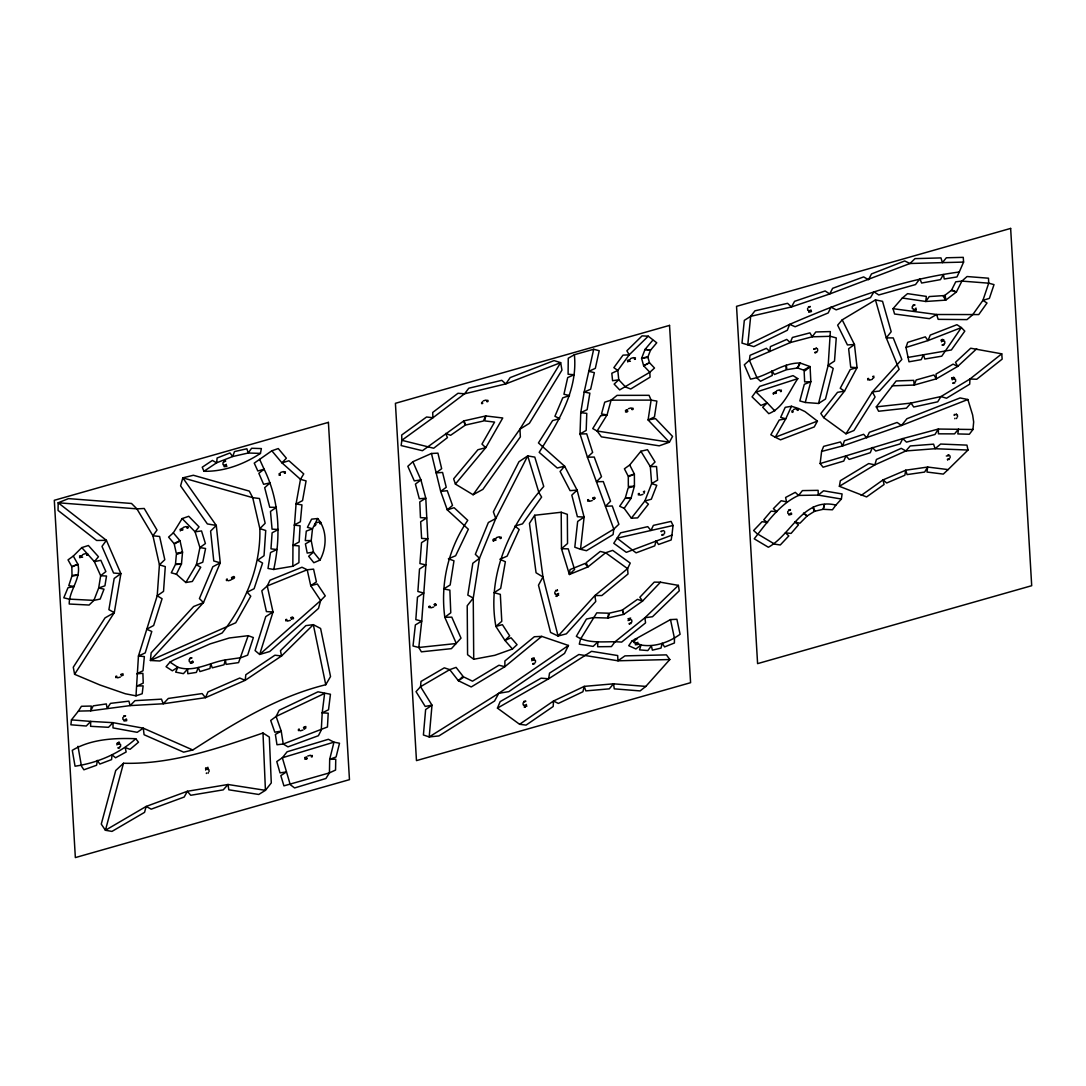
<?xml version="1.0" encoding="UTF-8"?>
<svg xmlns="http://www.w3.org/2000/svg" width="1086" height="1086" viewBox="0 0 1086 1086"><rect width="100%" height="100%" fill="white"/><g stroke="black" fill="none" stroke-linecap="round" stroke-linejoin="round"><path stroke-width="1.5" d="M273.726 569.471L292.826 566.24L292.962 545.348L296.057 503.985L300.483 479.333L303.741 473.917L288.93 460.749L281.966 462.867L271.826 450.799L254.246 463.125L257.83 470.998L264.102 469.193C279.441 500.184 281.084 536.077 273.726 569.471L267.998 568.453L270.536 552.516L276.916 549.557L270.971 548.837L272.111 532.805L278.342 529.506L272.057 529.126L270.482 511.425L276.373 507.379L269.735 507.257L264.685 487.682L270.047 482.917L263.599 484.288L258.848 473.306L264.102 469.193L259.622 459.351M574.372 354.715C578.078 391.15 557.485 422.902 539.185 452.346L557.267 468.012L564.611 466.165L577.1 490.112L584.105 517.085L580.521 549.285L586.467 550.711L613.088 534.57L613.794 529.113L587.431 457.206L580.019 433.979L580.752 412.666L584.173 392.046L593.689 349.271L599.214 350.737L595.332 368.358L588.843 371.303L594.368 372.661L590.635 389.25L584.173 392.046L589.874 393.159L587.146 409.666L580.752 412.666L586.779 413.386L586.196 430.436L580.019 433.979L586.712 433.83L592.644 452.4L587.431 457.206L594.246 457.057L601.481 476.686L596.472 481.736L603.287 481.587L610.522 501.216L605.513 506.266L612.26 505.967L618.884 524.253L613.794 529.113L580.521 549.285L574.806 547.208L577.671 521.443L584.105 517.085L577.399 516.705L571.806 495.135L577.1 490.112L570.082 490.641L560.091 471.487L564.611 466.165L538.452 442.925L552.611 420.567L559.697 418.639L554.919 416.277L562.752 397.843L569.485 395.603L563.946 394.232L567.707 377.548L574.182 374.738L568.1 374.249L568.25 358.231L574.372 354.715L593.689 349.271M117.967 742.946L118.985 741.982L119.514 742.729M118.048 744.277L119.066 743.326L119.582 744.073M532.914 660.207L533.918 659.256L534.448 660.003M558.611 593.39L558.19 594.409L557.403 593.961M629.256 620.052L630.26 619.088L630.79 619.835M122.066 674.759C125.514 674.827 120.044 676.782 122.922 673.605M315.727 524.864C312.361 524.809 317.736 522.542 314.859 525.95M595.169 498.27C593.648 495.583 594.68 499.166 594.313 499.288M628.536 360.946C625.156 360.851 630.545 358.638 627.762 361.977M972.961 429.499L973.667 421.952L972.635 414.974L967.857 399.512L960.092 397.938L906.946 418.721L901.421 425.495L842.668 445.912L821.613 451.437L820.134 463.546L823.093 467.211L843.768 461.061L845.98 455.862L902.792 438.581L938.372 429.038L972.961 429.499L969.364 434.237L957.825 433.925L958.531 429.092L954.54 433.884L938.413 433.83L938.372 429.038L934.951 434.495L906.484 442.138L902.792 438.581L900.077 443.916L875.75 451.029L872.384 447.473L870.28 452.699L849.157 459.405L845.98 455.862L820.134 463.546M71.445 719.869L70.889 724.796L86.269 726.018L90.681 721.403L113.053 722.665L143.298 728.177L192.765 749.978C234.318 723.249 277.269 696.615 325.759 684.737L330.538 676.551L320.601 628.482L313.325 624.654L305.858 625.631L280.446 650.69L281.546 655.971L245.178 680.338L205.471 697.674L163.239 703.769L130.13 705.601L90.722 710.814L78.409 711.099L71.445 719.869L90.681 721.403L90.586 726.317L108.491 727.308L113.053 722.665L112.998 727.905L137.189 732.317L143.298 728.177L144.085 734.733L183.67 752.164L192.765 749.978M671.935 535.126L673.048 525.502L671.067 521.402L653.392 525.38L650.948 530.47L617.065 538.181L613.78 543.285L626.337 552.34L671.935 535.126L671.189 539.959L658.537 544.48L656.107 540.76L654.763 545.864L636.07 552.855L617.065 538.181L620.649 532.819L647.772 526.656L650.948 530.47L673.048 525.502M135.994 695.841L138.451 656.012L157.212 595.766L159.425 564.815L152.936 535.792L136.917 508.859L131.501 503.47L68.513 498.61L58.169 502.777L58.047 510.434L96.627 540.461L106.401 540.326L120.885 573.625L114.288 612.64L74.608 674.311L99.898 684.967L125.352 693.764L135.994 695.841L142.185 693.737L143.135 685.863L137.175 685.985L143.23 683.108L142.89 673.347L136.741 673.782L142.999 670.795L144.37 656.582L138.451 656.012L145.198 652.93L151.782 631.482L146.691 629.201L153.655 625.495L162.072 598.739L157.212 595.766L163.524 591.381L165.289 566.62L159.425 564.815L164.8 559.697L159.615 536.47L152.936 535.792L157.022 530.036L144.207 508.479L136.917 508.859L58.169 502.777L106.401 540.326L101.989 546.394L113.582 573.041L120.885 573.625L114.179 578.458L108.899 609.667L114.288 612.64L105.03 617.893L73.278 667.225L74.608 674.311M841.392 499.031L842.084 493.94L823.568 490.791L818.247 495.107L798.617 495.42C779.449 504.121 766.852 522.882 754.213 538.805L768.372 547.249C791.558 534.475 803.178 497.184 835.908 505.071L841.392 499.031L818.247 495.107L818.125 490.343L802.418 490.6L798.617 495.42L795.278 492.352L785.612 497.456L786.522 501.813L781.187 500.741L773.395 508.642L776.775 511.696L771.101 511.139L763.743 519.814L767.585 522.542L762.073 521.674L753.63 530.511L757.023 533.606L774.725 544.167L780.277 544.968L788.83 535.9L785.422 532.819L791.056 533.43L798.509 524.809L794.721 522.04L799.961 523.221L806.966 516.121L803.477 513.162L807.21 515.904L814.907 511.044L813.102 507.094L814.079 511.397L823.147 509.293L824.45 504.461L823.269 509.293L832.433 509.796L835.908 505.071M839.383 486.311L840.32 480.718L868.705 463.559L874.868 464.849L905.887 450.948L935.1 448.708L968.006 450.038L966.947 445.124L940.625 444.052L935.1 448.708L933.58 444.16L910.217 445.952L905.887 450.948L901.231 448.342L876.416 459.473L874.868 464.849L839.383 486.311L866.587 496.926L884.058 484.505L883.04 479.903L905.751 470.197L927.675 467.048L948.092 469.6L968.006 450.038M260.436 453.391L261.387 448.572L251.613 448.26L248.219 453.011L232.716 456.514L216.63 462.799L203.937 471.27L202.24 467.211L212.394 460.437L216.63 462.799L217.119 457.993L229.974 452.957L232.716 456.514L234.481 451.572L246.889 448.776L248.219 453.011L260.436 453.391C243.834 464.333 223.947 471.745 203.937 471.27M644.107 493.37L644.595 491.184L643.387 491.754M818.559 403.463L828.197 365.208L830.342 331.569L815.79 331.963L812.206 336.796L790.282 342.565L749.394 360.267L744.317 364.801L750.521 379.109C767.68 376.231 781.906 362.792 800.11 362.995L810.075 366.579L810.835 381.702L805.242 402.472L799.839 400.938L804.305 384.322L810.835 381.702L804.658 381.892L804.061 369.797L810.075 366.579L805.215 370.693L797.233 367.828L800.11 362.995L797.979 367.896L786.902 369.661L786.278 365.195L785.992 369.919L774.44 374.494L771.847 370.896L772.268 375.457L760.512 381.267L757.159 378.145L749.394 360.267L750.046 355.326L766.39 348.334L769.825 351.525L770.395 346.61L786.753 339.429L790.282 342.565L792.386 337.474L809.925 332.859L812.206 336.796L830.396 336.307L836.261 337.922L834.51 361.054L828.197 365.208L833.206 368.425L825.496 399.024L818.559 403.463L805.242 402.472M123.492 763.254L105.423 830.274L111.98 831.401L144.574 812.342L146.148 806.436L187.362 791.273L228.006 784.499L265.432 790.337L271.283 782.925L269.328 737.055L262.988 733.009C217.974 748.363 171.71 764.558 123.492 763.254L115.727 770.503L101.269 824.111L105.423 830.274L146.148 806.436L151.212 809.165L184.186 797.043L187.362 791.273L190.729 795.278L223.241 789.861L228.006 784.499L228.807 789.807L258.753 794.463L265.432 790.337L262.988 733.009M292.623 616.929L292.107 618.667L293.627 618.233M248.192 635.69L238.581 662.609L226.092 664.374L225.413 659.894L241.038 657.668L247.649 655.143L253.364 637.563L248.192 635.69L229.295 637.984L210.019 643.917L173.746 659.989L169.959 662.121L166.049 666.709L172.348 670.809L177.846 667.252C194.055 672.682 209.639 662.46 225.413 659.894L224.015 664.795L212.286 667.836L210.752 663.709L209.951 668.501L199.96 671.569L198.263 667.537L196.376 672.41L187.81 673.714L187.552 669.18L183.425 673.659L175.647 672.112L177.846 667.252L169.959 662.121M80.785 557.417L79.577 557.647L80.703 555.706L79.482 556.046M182.977 529.819L181.769 530.144L182.882 528.149L181.661 528.502M231.467 577.48L232.689 577.223L231.562 579.164L232.784 578.811M306.048 758.924L304.827 759.155L305.953 757.213L304.732 757.566M496.017 540.136L494.809 540.366L495.935 538.425L494.714 538.778M776.341 393.213L775.132 393.417L776.259 391.503L775.037 391.856M905.982 347.452L928.014 340.57L930.254 335.085L956.929 324.7L961.368 327.592L941.766 356.181L924.824 359.018L923.399 354.701L921.254 359.642L908.982 361.801L905.982 347.452L907.692 342.361L925.326 336.85L928.014 340.57L961.368 327.592L964.802 331.121L951.363 349.964L908.059 357.416M557.417 594.218L556.317 594.924L555.869 594.164M821.613 451.437L823.622 446.373L840.469 441.948L842.668 445.912L844.392 440.767L863.642 434.291L866.737 437.821L869.37 432.309L897.117 422.454L901.421 425.495L967.857 399.512M497.442 708.113L500.157 701.624L541.113 678.166L548.647 678.777L591.544 651.328L617.676 655.55L617.975 660.79L669.818 659.528L666.424 654.872L624.952 655.876L617.975 660.79L578.865 654.505L549.53 673.13L548.647 678.777L497.442 708.113L519.61 724.294L526.072 725.109L553.195 706.484L553.507 701.013L584.227 686.379L613.536 683.827L645.817 686.406L669.818 659.528M959.277 272.002L963.581 262.093L963.255 257.355L946.34 257.776L942.444 262.622L909.987 263.504L829.69 293.98L791.463 306.958L750.684 316.338L744.317 320.37L741.982 343.122L753.806 346.61L787.323 330.266L789.685 324.361C844.066 300.944 900.28 279.821 959.277 272.002L956.956 276.944L944.263 278.993L943.422 274.554L940.462 279.645L921.62 283.025L919.856 278.79L915.525 284.559L878.778 294.971L873.931 291.808L870.483 297.618L836.166 309.863L831.021 307.107L828.211 312.931L795.142 326.737L789.685 324.361L747.779 344.791L750.684 316.338L754.946 310.827L787.567 303.32L791.463 306.958L794.572 301.338L825.156 290.953L829.69 293.98L832.636 288.319L863.655 276.903L868.474 279.726L871.501 273.93L904.706 260.952L909.987 263.504L914.996 258.631L940.965 257.911L942.444 262.622L963.581 262.093M791.49 406.273L785.775 418.816L775.241 437.237L770.829 434.753L779.259 420.01L785.775 418.816L780.658 417.377L785.219 407.331L791.49 406.273L798.59 408.54L804.943 411.553L817.419 421.11L814.242 426.934L780.508 439.83L775.241 437.237L817.419 421.11M568.44 645.464L564.544 653.392L508.805 691.646L498.773 693.289L429.201 736.932L423.404 734.991L425.631 709.565L431.997 705.167L420.553 686.678L420.988 681.451L444.323 667.836L449.726 669.641L458.373 680.718L471.229 686.949L504.895 666.668L541.751 636.382L568.44 645.464L498.773 693.289L494.564 701.013L438.907 735.928L429.201 736.932L431.997 705.167L425.196 706.429L416.033 691.633L420.553 686.678L449.726 669.641L456.079 667.388L462.989 676.252L458.373 680.718L463.939 677.04L472.491 681.18L498.936 665.256L504.895 666.668L504.881 660.98L534.353 636.735L541.751 636.382M224.883 460.98L224.164 461.93M124.781 715.742L124.008 716.692M118.7 748.01L119.501 747.059M191.095 657.817L190.294 658.768M556.426 590.893L557.227 589.942M533.891 663.274L533.172 664.225M525 701.122L524.226 702.072M663.03 534.326L662.229 535.276M809.532 306.551L808.785 307.501M914.14 304.881L913.34 305.831M942.892 345.131L943.693 344.181M954.037 382.476L953.264 383.426M948.512 458.944L947.766 459.894M176.38 574.195L181.471 563.96L182.543 552.163L180.032 540.774L173.326 532.859L182.149 518.579L188.706 516.298L199.05 526.873L195.086 531.801L199.919 547.575L196.39 564.747L185.855 582.517L176.38 574.195L171.276 572.824L175.348 564.625L181.471 563.96L175.498 564.001L176.353 554.566L182.543 552.163L176.271 553.236L174.262 544.127L180.032 540.774L173.95 543.434L168.588 537.108L173.326 532.859M319.949 560.132L313.474 552.082L307.202 553.073L305.41 543.896L311.22 540.597L305.275 540.57L306.293 531.108L312.496 528.76L311.22 540.597L313.474 552.082L308.655 556.276L313.84 562.724L319.949 560.132C326.94 547.548 327.361 529.954 317.709 518.524L311.601 519.149L307.433 527.334L312.496 528.76L317.709 518.524M797.803 378.647L756.155 392.1L767.218 402.852L760.906 405.445L752.055 396.852L759.738 386.385L793.065 375.62L797.803 378.647C789.427 390.851 783.617 407.834 768.779 413.671L762.684 407.236L767.218 402.852L774.834 410.902M78.409 711.099L81.423 706.28L91.278 706.049L90.722 710.814L93.206 705.859L106.333 703.932L107.12 708.384L110.487 703.375L128.895 701.149L130.13 705.601L135.003 700.646L161.488 699.167L163.239 703.769L168.33 698.447L202.132 693.574L205.471 697.674L207.983 691.918L239.734 678.044L245.178 680.338L245.83 674.705L274.921 655.211L281.546 655.971L313.325 624.654L325.759 684.737M845.98 433.816L872.397 391.924L901.828 359.452L893.249 337.909L886.285 337.882L875.465 299.912L842.207 319.841L837.645 325.189L847.433 344.927L854.451 344.52L857.058 367.665L844.528 391.109L823.663 417.608L845.98 433.816L853.949 430.504L875.085 396.987L872.397 391.924L879.443 391.055L899.14 369.349L886.285 337.882L891.185 331.705L882.538 301.324L875.465 299.912M534.692 515.266L529.452 523.398L536.063 572.77L542.959 576.965L558.095 636.029L566.363 633.817L595.766 601.454L594.87 595.576L627.572 568.643L630.233 563.091L612.68 550.371L605.649 552.76L587.988 566.892L569.403 574.494L561.476 548.715L561.204 512.253L534.692 515.266L542.959 576.965L538.48 585.191L550.588 632.446L558.095 636.029L594.87 595.576L601.848 595.535L628.007 574.005L627.572 568.643L605.649 552.76L600.259 551.43L586.141 562.738L587.988 566.892L584.879 563.525L570.001 569.607L569.403 574.494L574.575 569.471L568.222 548.851L561.476 548.715L567.544 543.502L567.326 514.343L561.204 512.253M624.178 508.343L631.02 498.338L634.428 486.202L634.387 474.053L629.717 464.984L640.889 451.247L647.5 449.685L655.048 461.984L650.324 466.613L651.641 483.609L644.84 501.026L631.36 518.185L624.178 508.343L619.672 506.266L625.142 498.27L631.02 498.338L625.414 497.632L628.142 487.926L634.428 486.202L628.332 486.542L628.292 476.808L634.387 474.053L628.142 476.048L624.409 468.799L629.717 464.984M632.038 640.944L628.74 645.695L635.921 648.966L641.011 645.016C654.709 647.419 669.071 642.288 680.094 634.278L676.904 619.278L670.483 619.59L632.038 640.944L641.011 645.016L639.545 649.876L647.826 650.568L651.369 645.885L652.374 650.175L661.021 648.07L662.161 643.251L664.578 646.917L674.406 642.993L674.46 638.351L670.483 619.59M473.089 494.754L519.936 429.174L560.661 362.656L554.077 360.593L510.189 377.589L505.791 383.901L464.577 393.784L457.98 393.281L432.69 412.463L432.947 417.743L401.847 440.292L401.141 445.559L422.427 450.704L463.831 420.893L485.754 415.952L502.75 417.988L485.727 447.704L455.401 484.071L473.089 494.754L482.89 489.365L520.37 436.911L519.936 429.174L529.384 423.323L561.951 370.109L560.661 362.656L505.791 383.901L501.773 380.331L468.799 388.231L464.577 393.784L432.947 417.743L426.567 416.997L401.684 435.024L401.847 440.292L433.681 448.233L447.446 437.604L445.667 433.436L450.581 435.31L465.107 425.278L463.831 420.893L465.799 424.993L483.338 421.042L485.754 415.952L484.723 420.906L494.578 422.087L481.967 444.079L485.727 447.704L477.908 449.74L453.636 478.845L455.401 484.071M876.293 406.87L911.005 403.069L913.72 407.019L937.707 401.806L940.992 396.553L946.503 398.236L969.689 384.2L969.974 379.014L976.735 379.258L1002.161 359.127L1001.754 353.832L969.974 379.014L940.992 396.553L911.005 403.069L906.389 408.2L878.615 411.241L876.293 406.87L896.154 380.969L913.733 380.358L914.222 385.055L892.258 385.829M652.74 340.271L645.03 349.42L641.595 358.339L643.631 365.724L649.822 372.267L650.066 377.168L630.722 389.005L625.645 387.064L618.762 379.774L617.798 370.448L629.215 354.823L648.247 336.185L656.745 342.796L650.582 350.126L645.03 349.42L650.5 350.221L647.745 357.362L641.595 358.339L647.785 356.71L649.414 362.615L643.631 365.724L649.55 362.792L654.505 368.032L649.822 372.267L619.658 389.915L614.147 384.091L618.762 379.774L612.585 380.724L611.812 373.258L617.798 370.448L613.861 367.652L622.997 355.149L629.215 354.823L626.866 350.792L642.084 335.873L648.247 336.185M86.581 554.131L86.88 553.941A2.484 1.643 -26.4 0 1 87.708 553.819M87.667 555L87.45 555.15A1.697 1.127 -26.4 0 1 86.717 555.245M186.928 527.09L187.226 526.914A2.484 1.643 -26.4 0 1 188.054 526.791M188.014 527.972L187.742 528.135A1.697 1.127 -26.4 0 1 187.064 528.203M284.274 472.152L284.559 471.962A2.484 1.643 -26.4 0 1 285.401 471.84M285.374 472.994L285.116 473.17A1.697 1.127 -26.4 0 1 284.41 473.265M115.754 676.415L116.039 676.239A1.697 1.127 -26.4 0 1 116.731 676.157M116.84 677.284L116.65 677.42A2.484 1.643 -26.4 0 1 115.727 677.583M226.404 579.367L226.689 579.177A1.697 1.127 -26.4 0 1 227.381 579.096M227.49 580.236L227.273 580.386A2.484 1.643 -26.4 0 1 226.377 580.521M319.718 522.624L320.003 522.434A2.484 1.643 -26.4 0 1 320.845 522.312M320.804 523.493L320.614 523.628A1.697 1.127 -26.4 0 1 319.841 523.737M285.754 619.672L286.052 619.482A1.697 1.127 -26.4 0 1 286.731 619.4M286.867 620.513L286.677 620.663A2.484 1.643 -26.4 0 1 285.727 620.825M486.813 400.625L487.098 400.449A2.484 1.643 -26.4 0 1 487.94 400.327M487.858 401.535L487.763 401.603A1.697 1.127 -26.4 0 1 486.949 401.739M298.392 729.412L298.677 729.222A1.697 1.127 -26.4 0 1 299.369 729.154M299.437 730.321L299.234 730.444A2.484 1.643 -26.4 0 1 298.365 730.566M634.346 358.19L634.631 358A2.484 1.643 -26.4 0 1 635.473 357.878M635.432 359.059L635.215 359.195A1.697 1.127 -26.4 0 1 634.468 359.303M428.984 606.422L429.282 606.246A1.697 1.127 -26.4 0 1 429.961 606.164M430.07 607.291L429.88 607.427A2.484 1.643 -26.4 0 1 428.956 607.59M311.234 755.815L311.519 755.625A2.484 1.643 -26.4 0 1 312.361 755.503M499.981 537.366L500.279 537.19A2.484 1.643 -26.4 0 1 501.108 537.068M312.32 756.684L312.13 756.82A1.697 1.127 -26.4 0 1 311.356 756.928M501.026 538.276L500.822 538.398A1.697 1.127 -26.4 0 1 500.117 538.48M631.862 408.499L632.147 408.309A2.484 1.643 -26.4 0 1 632.989 408.187M632.948 409.368L632.676 409.531A1.697 1.127 -26.4 0 1 631.984 409.612M587.635 499.927L587.92 499.736A1.697 1.127 -26.4 0 1 588.612 499.655M588.734 500.768L588.558 500.917A2.484 1.643 -26.4 0 1 587.607 501.08M638.337 493.75L638.622 493.56A1.697 1.127 -26.4 0 1 639.315 493.478M639.382 494.659L639.26 494.741A2.484 1.643 -26.4 0 1 638.31 494.904M780.305 390.458L780.603 390.268A2.484 1.643 -26.4 0 1 781.445 390.145M781.363 391.367L781.16 391.476A1.697 1.127 -26.4 0 1 780.44 391.571M797.11 409.205L797.395 409.028A2.484 1.643 -26.4 0 1 798.237 408.906M798.156 410.114L797.952 410.236A1.697 1.127 -26.4 0 1 797.233 410.318M867.66 378.715L867.945 378.539A1.697 1.127 -26.4 0 1 868.637 378.457M868.746 379.598L868.528 379.733A2.484 1.643 -26.4 0 1 867.633 379.883M893.018 308.682L936.607 314.506L938.182 319.338L966.988 319.61L972.608 314.845L982.925 300.374L989.387 298.378L994.016 284.613L988.708 283.174L961.897 281.098L955.734 281.817L951.336 290.546L956.399 292.012L951.879 289.962L943.367 296.451L945.757 300.13L945.227 295.501L929.249 296.559L925.774 301.474L945.757 300.13L956.399 292.012L961.897 281.098L967.042 276.536L988.491 278.206L988.708 283.174L982.925 300.374L987.011 303.008L978.757 314.573L936.607 314.506L929.44 318.66L894.579 314.003L893.018 308.682L902.33 298.026L907.557 293.641L926.317 296.397L925.774 301.474L902.33 298.026M120.817 674.65L121.401 674.039L121.523 676.049M290.831 617.893L291.401 617.282L291.523 619.291M303.456 727.647L304.039 727.023L304.161 729.032M434.061 604.658L434.631 604.047L434.753 606.056M627.898 411.119L627.314 411.73L627.192 409.721M307.27 758.435L306.686 759.046L306.564 757.037M592.698 498.148L593.282 497.537L593.404 499.546M660.492 582.205L642.545 601.074L623.785 614.35L607.861 618.029L593.132 617.581L586.44 619.047L576.34 636.315C589.576 644.826 606.694 640.659 621.654 642.111L645.559 622.889L644.921 617.758L678.383 585.381L679.266 590.825L652.496 616.726L644.921 617.758L615.029 641.785L611.432 646.591L597.653 646.74L597.816 641.962L593.119 646.401L579.286 644.161L580.508 639.165L596.771 612.843L608.554 613.196L607.861 618.029L609.626 613.088L622.359 610.142L623.785 614.35L622.468 609.952L637.482 599.336L642.545 601.074L639.871 597.219L654.234 582.123L660.492 582.205L678.383 585.381M73.305 556.059L81.789 547.602L88.4 545.498L98.459 556.724L94.36 561.652L100.659 575.743L98.677 588.001L93.898 600.382L89.106 605.038L69.219 604.02C69.015 590.377 81.409 578.648 77.92 564.299L73.305 556.059L68.038 559.874L71.73 566.471L77.92 564.299L71.839 566.96L72.015 575.376L78.124 574.833L71.852 576.299L68.771 585.625L74.269 586.494L67.984 587.73L63.789 597.816L69.029 599.105L93.898 600.382L100.183 599.051L104.012 589.155L98.677 588.001L104.935 585.816L106.509 576.014L100.659 575.743L105.871 571.562L100.835 560.295L94.36 561.652L81.789 547.602M512.429 649.021L517.058 644.677L511.058 637.781L504.936 640.414L495.881 626.418C486.569 574.603 510.135 524.633 543.747 486.46L534.801 457.125L527.715 455.903L518.932 461.767L493.383 511.859L495.773 518.524L479.483 558.299L473.252 598.074L473.727 659.27L494.809 655.306L512.429 649.021L504.936 640.414L509.66 635.853L502.411 624.667L495.881 626.418L501.786 621.328L500.32 594.354L494.049 592.712L500.673 588.463L505.37 561.72L499.913 559.29L507.121 556.141L519.176 529.534L514.981 526.031L522.488 523.859L541.615 497.089L538.9 492.569L527.715 455.903L495.773 518.524L488.374 522.488L475.342 554.308L479.483 558.299L472.817 563.254L467.822 595.087L473.252 598.074L467.211 605.757L467.577 654.709L473.727 659.27M948.092 469.6L943.3 474.093L926.969 472.043L927.675 467.048L924.607 472.071L907.054 474.596L905.751 470.197L904.869 475.234L886.705 482.998L883.04 479.903L861.198 495.42M976.694 348.782L957.716 366.403L936.376 378.81L914.222 385.055L916.19 379.964L933.919 374.969L936.376 378.81L936.037 374.046L953.114 364.122L957.716 366.403L955.504 362.317L970.694 348.226L1001.754 353.832M412.87 461.713L407.834 466.301L414.282 480.867L420.934 479.931L425.793 498.243L427.83 538.765L421.721 621.151L418.802 647.473L421.382 651.831L451.396 648.654L461.007 638.134L451.79 617.16L444.798 617.296C440.264 583.209 448.274 548.729 467.754 520.357L454.124 507.705L447.256 509.836L440.685 491.415L431.454 453.486L412.87 461.713L420.934 479.931L415.422 484.098L419.305 498.745L425.793 498.243L419.78 501.895L420.458 517.655L426.635 517.954L420.662 521.755L421.612 538.412L427.83 538.765L421.531 542.647L419.915 563.566L425.807 564.924L419.508 569.01L417.879 591.503L423.757 593.037L417.472 597.137L415.829 619.617L421.721 621.151L415.354 624.925L413.019 645.994L418.802 647.473L456.324 643.509L444.798 617.296L450.771 612.789L449.862 590.119L443.645 588.951L450.174 584.96L453.975 560.81L448.409 558.774L455.645 555.747L468.351 529.249L447.256 509.836L452.523 505.424L447.269 490.696L440.685 491.415L446.237 487.275L442.572 472.451L436.11 472.885L441.663 468.677L437.93 453.147L431.454 453.486M135.777 738.724C119.27 753.793 96.803 763.037 75.043 766.2L72.287 750.331C90.776 739.104 114.383 737.883 135.777 738.724L138.506 742.213L130.076 749.326L125.229 747.616L126.152 751.987L115.564 757.77L112.007 754.838L111.559 759.603L99.831 764.055L97.333 760.404L96.613 765.236L83.893 769.798L81.45 766.105L77.988 746.272M645.817 686.406L640.102 690.913L614.269 688.85L613.536 683.827L609.273 688.85L585.843 690.886L584.227 686.379L582.924 691.741L558.34 703.443L553.507 701.013L519.61 724.294M482.455 401.766C479.483 405.377 485.103 402.689 481.587 402.92M292.826 566.24L298.935 562.643L299.057 545.919L292.962 545.348L299.166 541.968L300.075 525.773L294.089 525.095L300.374 521.769L301.949 504.895L296.057 503.985L302.546 500.632L306.076 480.908L300.483 479.333L281.966 462.867L286.365 458.211L278.26 448.559L271.826 450.799M180.249 530.945C183.195 527.782 177.737 529.696 181.118 529.792M233.395 578.634C234.929 578.417 234.847 575.906 233.273 576.625M279.984 474.406L279.116 475.206L280.337 475.206M626.35 411.105L625.482 411.906L626.703 411.906M279.591 474.528L279.075 473.781L280.215 473.197M625.943 411.214L625.441 410.481L626.581 409.897M226.512 465.568L226.865 466.383L224.096 466.709M630.857 358.394L633.6 357.62M483.324 400.843L486.066 400.069M630.287 359.235C628.903 359.439 628.509 361.95 630.409 361.244M808.758 312.279L811.5 311.506L810.862 311.22M280.785 472.356L283.527 471.582M83.106 554.335L85.835 553.561M82.536 555.177C81.138 555.326 80.758 557.878 82.645 557.199M183.439 527.307L186.181 526.534M628.373 408.716L631.115 407.929M942.431 339.294L940.978 340.325L943.693 339.619M776.829 390.661L779.572 389.888M316.23 522.841L318.972 522.054M873.918 376.163L872.696 376.503L873.999 377.507L872.818 378.512M869.506 380.141L872.248 379.353M793.622 409.422L796.364 408.635M228.25 580.779L230.992 580.005M589.481 501.338L592.223 500.565M640.183 495.162L642.926 494.388M496.492 537.584L499.234 536.796M287.6 621.083L290.342 620.31M117.6 677.84L120.342 677.053M190.24 662.216L192.982 661.428L192.344 661.157M663.546 530.606L660.804 531.38L661.442 531.665M947.807 455.238L949.015 454.885M430.83 607.848L433.572 607.06M788.83 514.14L791.572 513.366L790.934 513.094M788.884 515.035L791.626 514.262L790.988 513.977M555.991 596.295L557.213 595.942M123.926 720.127L126.668 719.353L126.03 719.081M126.383 719.882L126.75 720.683L123.98 721.023M630.681 618.056L627.939 618.83L628.577 619.101M305.872 726.507L304.65 726.846L305.953 727.851L304.772 728.855M300.238 730.837L302.98 730.05M637.645 643.659L638.011 644.46L635.242 644.799M307.745 756.019L310.487 755.245M524.239 707.19L525.461 706.85M788.952 510.705L790.16 509.47M630.708 622.835L629.432 624.07M636.477 638.785L635.215 640.021M185.855 582.517L192.331 581.472L200.747 567.245L196.39 564.747L202.77 562.236L205.58 548.498L199.919 547.575L205.403 543.557L201.534 530.945L195.086 531.801L182.149 518.579M816.509 351.66L815.247 352.896M946.3 455.998L948.458 455.849L948.39 454.722M558.72 595.169L556.561 595.332L556.629 596.445M526.968 706.076L524.809 706.239L524.864 707.353M810.93 309.849L810.835 310.786L808.649 310.487L808.703 311.383M941.494 341.832L941.603 340.895L943.775 341.18L943.72 340.298M952.259 379.842L952.408 378.905L954.58 379.19L954.526 378.308M954.146 415.395L954.295 414.445L956.467 414.743L956.413 413.847M226.282 464.279L226.173 465.215L223.987 464.93L224.042 465.813M526.398 704.42L526.248 705.371L524.117 705.072L524.171 705.968M205.58 768.766L205.729 767.829L207.915 768.114L207.86 767.218M205.661 770.11L205.811 769.173L207.996 769.458L207.942 768.562M631.36 518.185L637.631 517.9L648.423 504.175L644.84 501.026L651.328 499.221L656.772 485.279L651.641 483.609L657.6 480.121L656.541 466.518L650.324 466.613L640.889 451.247M634.509 358.584L635.296 358.638M867.809 379.123L868.61 379.163M780.467 390.851L781.255 390.906M797.273 409.612L798.061 409.653M632.011 408.906L632.812 408.947M486.976 401.033L487.763 401.073M284.437 472.546L285.224 472.6M638.487 494.144L639.287 494.198M587.784 500.32L588.571 500.375M319.868 523.031L320.655 523.072M500.144 537.774L500.931 537.814M187.091 527.497L187.878 527.538M86.744 554.525L87.532 554.579M226.567 579.761L227.354 579.815M429.146 606.83L429.934 606.87M285.917 620.065L286.704 620.12M115.903 676.822L116.691 676.863M298.541 729.819L299.342 729.86M311.383 756.209L312.171 756.263M532.9 659.989L531.706 660.777M823.663 417.608L820.826 413.522L837.523 392.331L844.528 391.109L840.238 388.272L850.257 369.511L857.058 367.665L850.718 367.244L848.628 348.728L854.451 344.52L842.207 319.841M117.953 742.715L116.772 743.516M629.242 619.821L628.047 620.622M118.035 744.059L116.84 744.847M636.668 642.803L637.455 643.251L637.876 642.233M955.531 379.381L955.639 381.39M957.404 414.92L957.526 416.929M954.513 377.86L953.535 377.222L951.77 378.634L951.716 377.738M944.725 341.371L944.834 343.38M950.006 455.862L950.128 457.871M916 308.044C916.068 309.334 913.516 310.039 913.258 308.831M916.122 310.284L916.082 309.388L913.991 310.881L913.34 310.162M912.199 306.632L912.321 308.641M817.527 348.85L817.649 350.859M807.59 308.302L807.712 310.311M787.744 511.492L787.866 513.502M664.51 531.244L664.632 533.253M635.134 643.007L635.568 643.767L636.681 643.021M634.075 640.808L634.197 642.817M631.726 620.025L631.848 622.034M554.81 591.965L554.932 593.974M535.384 660.193L535.507 662.202M523.058 702.873L523.18 704.882M293.152 617.92L293.206 618.816M222.942 462.731L223.051 464.74M208.933 769.648L209.055 771.657M189.154 659.569L189.276 661.578M122.84 717.479L122.962 719.489M120.532 744.263L120.641 746.272M792.712 410.467A2.471 1.629 -26.4 0 1 792.821 412.273M792.305 412.409A2.471 1.629 -26.4 0 1 792.196 410.617M663.763 534.231A2.484 1.643 -26.4 0 1 663.641 534.896M661.944 535.086A1.697 1.127 -26.4 0 1 662.08 534.543M956.671 417.92A2.484 1.643 -26.4 0 1 956.535 418.572M954.838 418.775A1.697 1.127 -26.4 0 1 954.974 418.232M949.259 458.862A2.484 1.643 -26.4 0 1 949.137 459.514M947.44 459.704A1.697 1.127 -26.4 0 1 947.562 459.161M816.781 351.85A2.484 1.643 -26.4 0 1 816.658 352.502M814.962 352.706A1.697 1.127 -26.4 0 1 815.097 352.163M190.023 658.578A2.484 1.643 -26.4 0 1 190.145 657.926M191.842 657.722A1.697 1.127 -26.4 0 1 191.706 658.265M190.43 662.867A2.471 1.629 -26.4 0 1 192.874 662.175M192.901 662.555A2.471 1.629 -26.4 0 1 190.444 663.247M788.612 510.515A2.484 1.643 -26.4 0 1 788.735 509.85M790.432 509.66A1.697 1.127 -26.4 0 1 790.309 510.203M123.709 716.502A2.484 1.643 -26.4 0 1 123.831 715.837M125.528 715.647A1.697 1.127 -26.4 0 1 125.392 716.19M493.763 539.145A2.471 1.629 -26.4 0 1 493.858 540.95M493.343 541.1A2.471 1.629 -26.4 0 1 493.234 539.294M808.459 307.311A2.484 1.643 -26.4 0 1 808.581 306.659M810.278 306.456A1.697 1.127 -26.4 0 1 810.142 306.999M208.186 772.648A2.484 1.643 -26.4 0 1 208.064 773.3M206.367 773.49A1.697 1.127 -26.4 0 1 206.489 772.947M523.927 701.882A2.484 1.643 -26.4 0 1 524.049 701.23M525.746 701.04A1.697 1.127 -26.4 0 1 525.61 701.583M954.784 382.381A2.484 1.643 -26.4 0 1 954.662 383.032M952.965 383.236A1.697 1.127 -26.4 0 1 953.087 382.693M223.797 461.74A2.484 1.643 -26.4 0 1 223.92 461.088M225.616 460.885A1.697 1.127 -26.4 0 1 225.494 461.428M943.978 344.371A2.484 1.643 -26.4 0 1 943.856 345.022M942.146 345.212A1.697 1.127 -26.4 0 1 942.281 344.669M534.638 663.193A2.484 1.643 -26.4 0 1 534.516 663.845M532.819 664.035A1.697 1.127 -26.4 0 1 532.941 663.492M534.203 658.442A2.471 1.629 -26.4 0 1 531.746 659.148M531.733 658.768A2.471 1.629 -26.4 0 1 534.19 658.062M630.98 623.025A2.484 1.643 -26.4 0 1 630.857 623.676M629.161 623.866A1.697 1.127 -26.4 0 1 629.283 623.323M119.786 747.249A2.484 1.643 -26.4 0 1 119.664 747.915M117.967 748.105A1.697 1.127 -26.4 0 1 118.089 747.562M555.679 590.988A2.484 1.643 -26.4 0 1 555.801 590.322M557.498 590.132A1.697 1.127 -26.4 0 1 557.376 590.675M913.068 305.641A2.484 1.643 -26.4 0 1 913.19 304.99M914.887 304.786A1.697 1.127 -26.4 0 1 914.751 305.329M634.943 639.83A2.484 1.643 -26.4 0 1 635.066 639.165M636.763 638.975A1.697 1.127 -26.4 0 1 636.627 639.518M329.682 759.318L329.438 772.879L325.922 778.486L294.605 787.947L290.274 784.703L282.346 757.77L287.098 751.783L328.393 739.294L333.972 742.159L339.524 743.245L336.09 756.983L329.682 759.318L333.972 742.159L282.346 757.77L276.781 761.571L280.025 772.893L286.419 771.915L280.826 775.621L283.921 785.857L329.438 772.879L335.56 770.042L335.75 759.195L329.682 759.318M435.269 604.264C436.925 607.278 436.029 603.178 435.282 604.196M773.3 393.892C775.961 393.376 772.852 391.394 773.313 393.851M816.563 348.239L813.848 349.095L816.563 348.239M322.216 712.823L321.28 730.063L318.402 735.711L287.966 746.869L283.229 744.019L276.971 744.752L275.382 734.421L281.233 731.109L276.115 716.448L279.211 710.244L318.008 691.809L330.443 694.253L328.529 709.782L322.216 712.823L324.605 693.411L276.115 716.448L270.699 720.466L274.799 732.195L281.233 731.109L283.229 744.019L327.456 726.982L328.216 713.203L322.216 712.823M259.853 528.638C260.898 566.661 245.45 603.504 222.141 632.975L159.751 660.98L150.397 660.492L151.144 652.835L193.62 606.517L203.489 602.594L220.254 562.819L216.29 525.448L182.815 477.854L193.362 475.261L249.291 491.103L252.726 497.659L259.853 528.638L265.731 530.484L264.034 555.706L257.735 560.159L262.568 563.064L254.11 588.707L247.174 592.237L250.771 596.173L235.73 622.78L150.397 660.492L203.489 602.594L199.417 598.562L212.829 566.756L220.254 562.819L213.779 560.973L210.603 531.068L216.29 525.448L207.372 523.927L180.588 485.863L182.815 477.854L252.726 497.659L259.445 498.515L265.16 523.289L259.853 528.638M651.111 400.11L648.098 419.97L669.383 442.233L672.546 436.423L655.51 418.599L648.098 419.97L654.451 416.983L656.867 401.087L651.111 400.11L611.092 400.164L604.726 402.173L601.495 413.983L607.047 414.92L611.092 400.164L617.038 395.372L649.048 395.318L651.111 400.11M320.641 600.572L318.497 608.418L269.695 651.532L259.663 654.451L255.088 650.568L265.758 616.604L273.007 611.988L267.251 585.965L270.02 580.209L301.976 567.245L307.202 569.77L313.582 569.132L316.406 581.879L310.732 585.68L320.641 600.572L259.663 654.451L273.007 611.988L266.409 611.594L261.807 590.784L267.251 585.965L307.202 569.77L310.732 585.68L317.329 583.983L325.271 595.888L320.641 600.572M600.694 415.721L592.752 428.59L597.11 431.02L669.383 442.233L659.229 445.83L601.413 436.857L597.11 431.02L607.047 414.92L600.694 415.721M328.406 422.373L54.3 500.293L75.355 857.587L349.461 779.653L328.406 422.373M669.533 325.393L395.413 403.313L416.467 760.607L690.587 682.687L669.533 325.393M1010.645 228.413L736.539 306.347L757.594 663.627L1031.7 585.707L1010.645 228.413"/></g></svg>
